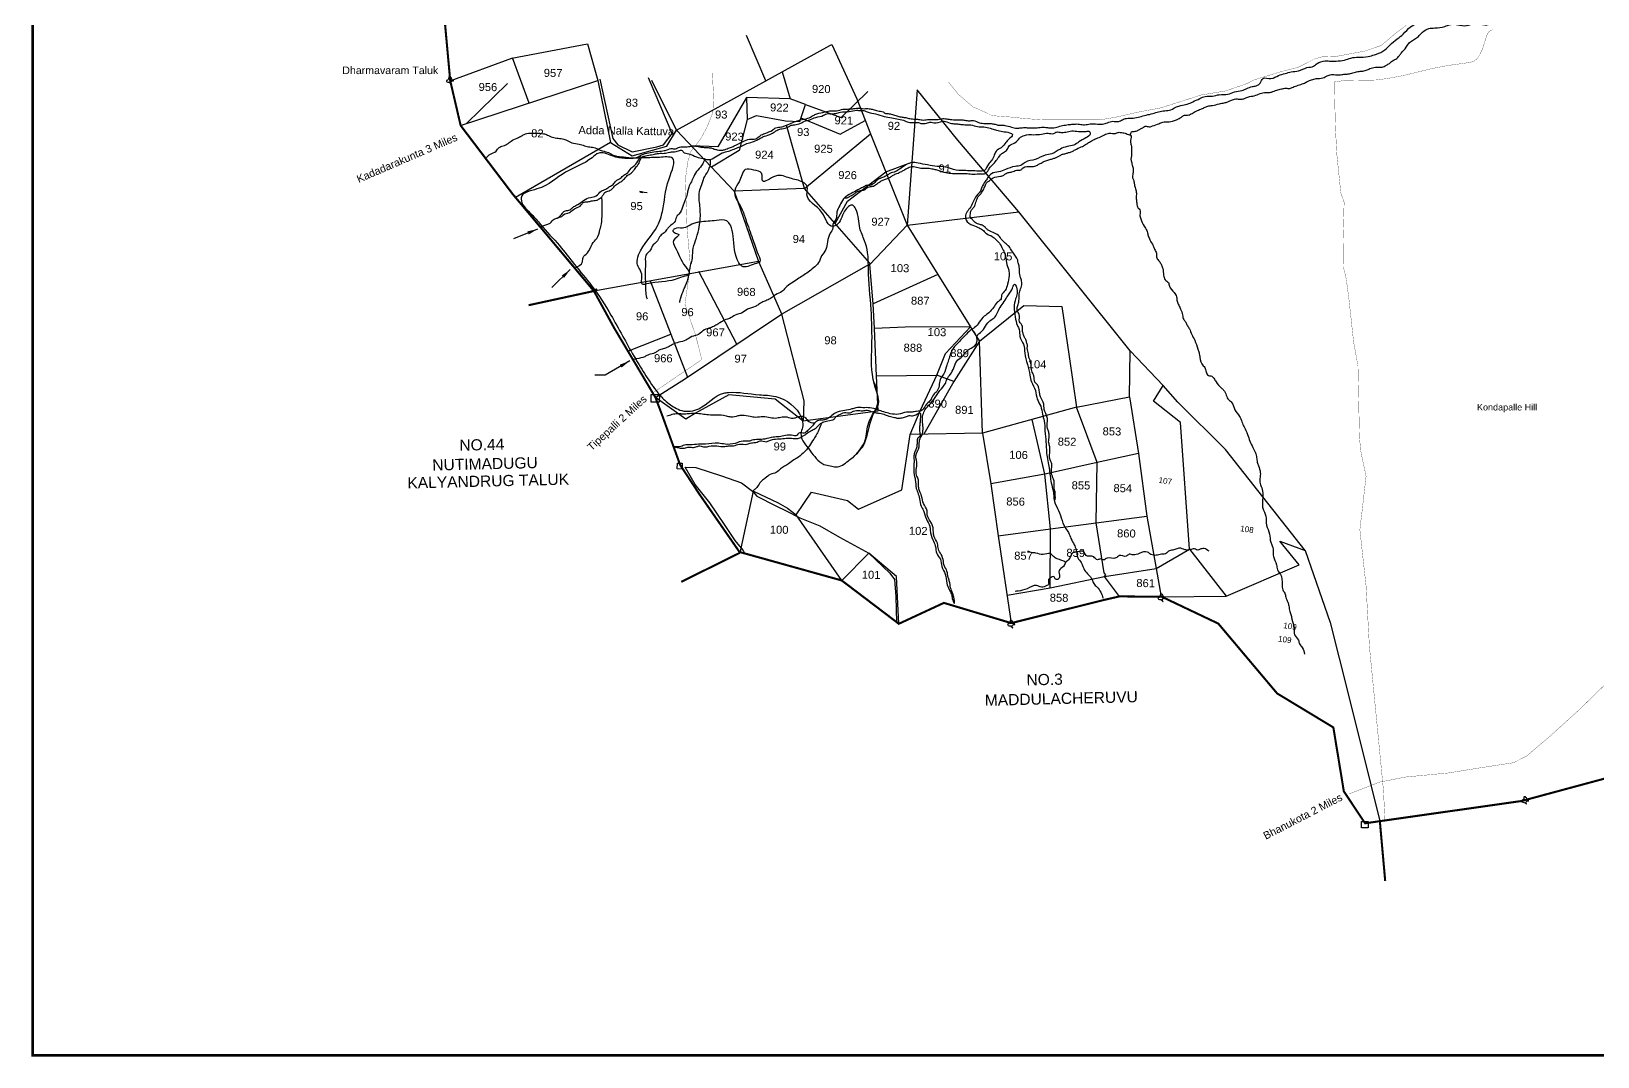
# Model space of a CAD drawing. Header units: feet. Extents: x 753466 to 768578, y 1601948 to 1613855.
# Drawn here: x 753466 to 759527, y 1601948 to 1605914 of the extents above; entities that cross this region are included whole.
import ezdxf

# ---------------------------------------------------------------- set-up
doc = ezdxf.new("R2010")
doc.units = ezdxf.units.FT
doc.header["$LTSCALE"] = 15
doc.header["$MEASUREMENT"] = 0
doc.linetypes.add('HIDDEN2', pattern=[0.1875, 0.125, -0.0625])
for name, color, linetype in [('HILL', 17, 'Continuous'), ('PAPER SIZE', 10, 'Continuous'), ('PLOT', 7, 'Continuous'), ('PLOT NO', 7, 'Continuous'), ('PLOT NO @ 1', 7, 'Continuous'), ('ROADS', 6, 'Continuous'), ('TANKS-STREAM', 4, 'Continuous'), ('TEXT @ 1', 1, 'Continuous'), ('VILLAGE STONES', 240, 'Continuous')]:
    doc.layers.add(name, color=color, linetype=linetype)
doc.layers.add('VILLAGE BOUNDRY', color=5, linetype='HIDDEN2', lineweight=100)
doc.styles.add('Annotative', font='arial.ttf')
doc.styles.get("Standard").update_dxf_attribs({"font": 'arial.ttf'})
doc.linetypes.add('DOTS', pattern='A,1e-06,-3,["●",Standard,S=3,R=0,X=-1.25,Y=-1.25],-3', length=6.000001)
doc.dimstyles.get("Standard").update_dxf_attribs({"dimtxt": 0.18, "dimasz": 40, "dimexe": 0.18, "dimexo": 0.0625, "dimgap": 0.09, "dimtad": 0, "dimtih": 1, "dimtoh": 1, "dimdec": 4, "dimzin": 0, "dimdsep": 46, "dimtxsty": 'Standard', "dimcen": 0.09, "dimadec": 0, "dimazin": 0, "dimtfac": 1, "dimtdec": 4, "dimtofl": 0, "dimtmove": 0, "dimatfit": 3, "dimfxl": 1, "dimtolj": 1, "dimtzin": 0, "dimarcsym": 0})

msp = doc.modelspace()

# ---------------------------------------------------------------- linework, layer by layer
at = {"layer": 'HILL'}
for points in [[(755309.1, 1605712.5), (755149.7, 1605557)], [(755665.7, 1605729.2), (755716.2, 1605499.5), (755735.2, 1605475.5), (755791.1, 1605448.6), (755886.5, 1605467.5), (755912.5, 1605474.8), (755945.4, 1605518.4), (755854.3, 1605734.5)], [(756227.5, 1603894.4), (756221.2, 1603907.4), (756189.9, 1603944.2), (756147.8, 1604006.9), (756091.5, 1604090.9), (756035.4, 1604161.9), (755995.7, 1604228.3), (756037.4, 1604226.7), (756136.6, 1604194.5), (756214.6, 1604167.9), (756256.9, 1604135.2), (756273.3, 1604115.7), (756346.9, 1604079), (756386.5, 1604059.2), (756440.1, 1604032.5), (756516.7, 1604001.1), (756593.7, 1603957.8), (756706.7, 1603895.7), (756787.5, 1603818.1), (756806.5, 1603793.6), (756811.5, 1603728.5), (756814.3, 1603629.1)]]:
    msp.add_lwpolyline(points, dxfattribs=at)
msp.add_spline([(756645.2, 1604264.7), (756674.6, 1604299.2), (756692.9, 1604332.4), (756698.7, 1604366.6), (756721.3, 1604431.8), (756741.4, 1604461.9), (756728.3, 1604548.4), (756718.7, 1604696.6), (756715.6, 1604837.7), (756705.3, 1604995.1), (756701.9, 1605058.9), (756690.3, 1605103.9), (756672.2, 1605152.2), (756656.2, 1605226.8), (756644.6, 1605241.5), (756612.8, 1605218.4), (756581.6, 1605164.8), (756567.7, 1605159.7), (756525.6, 1605213.2), (756467.4, 1605283.5), (756468.1, 1605313.6), (756451.2, 1605330.9), (756401.9, 1605346), (756346, 1605354.2), (756295.8, 1605335.7), (756291.5, 1605365.1), (756261.5, 1605377.4), (756228.9, 1605379.6), (756214.9, 1605358.1), (756204.8, 1605332.5), (756188.1, 1605298.3), (756214.7, 1605229.7), (756231, 1605185.2), (756257.1, 1605112), (756278.9, 1605051.4), (756285.5, 1605023.5), (756266, 1605014.8), (756215.5, 1605005.9), (756204.4, 1605019), (756181.7, 1605122), (756171, 1605164), (756157.3, 1605180.8), (756117.2, 1605182.1), (756085, 1605179.8), (756050.6, 1605176.1), (756037.8, 1605173.7), (756007.6, 1605161), (755986, 1605152.8), (755955.7, 1605150.5), (755948.5, 1605140.9), (755971.6, 1605128.2), (755950.7, 1605104.7), (755956.3, 1605081.2), (755997.3, 1605003.9), (756011.9, 1604975.9), (755986.9, 1604964.3), (755957.2, 1604954.1), (755847.6, 1604937), (755831.3, 1604935.4), (755828.9, 1604967.8), (755810.6, 1605016.4), (755816.3, 1605049.5), (755889.3, 1605162.4), (755908.2, 1605216.7), (755933.8, 1605343.5), (755946.8, 1605423.7), (755897.4, 1605426.6), (755837.9, 1605425), (755751.3, 1605423.6), (755706.1, 1605434.6), (755678.6, 1605443.8), (755661.9, 1605442.7), (755636, 1605425.4), (755533.2, 1605368.8), (755422.9, 1605304.3), (755361.6, 1605270.5), (755362.4, 1605258.6), (755401.6, 1605206.8), (755436.9, 1605166.7), (755509.7, 1605085.1), (755567.1, 1605013.5), (755635.6, 1604928.8), (755708.9, 1604816.6), (755798.5, 1604656.9), (755838.8, 1604590.7), (755884, 1604524.4), (755913, 1604491.6), (755956.4, 1604458.8), (755982.9, 1604447.1), (756017.1, 1604445.3), (756048.6, 1604454.5), (756145.8, 1604514.8), (756163.4, 1604517.3), (756283.3, 1604508.3), (756346.4, 1604501.6), (756445.7, 1604419.3), (756451.1, 1604387.6), (756445.2, 1604364.7), (756447.1, 1604338.3), (756468.2, 1604306.8), (756517.2, 1604249.2), (756533.2, 1604239.2), (756557.7, 1604233.9), (756579.9, 1604229.7), (756627.6, 1604252.6), (756662.4, 1604282.9), (756681.7, 1604306.1), (756722.6, 1604429.9), (756741, 1604472), (756728.5, 1604554.6)], degree=3, dxfattribs=at)
at = {"layer": 'PAPER SIZE', "color": 5, "const_width": 10}
msp.add_lwpolyline([(753471.4, 1613174.9), (768380.3, 1613174.9), (768380.3, 1601953.2), (753471.4, 1601953.2)], close=True, dxfattribs=at)
at = {"layer": 'PLOT'}
for points in [[(755962.9, 1605531.6), (756308.2, 1605722.3), (756234, 1605897.4)], [(755087.2, 1605723.1), (755325.9, 1605810.9), (755617.7, 1605866.3), (755658.1, 1605723.7), (755707.9, 1605484.6), (755340.2, 1605271.1)], [(755392.8, 1605636.7), (755328.4, 1605811.9)], [(756371, 1605757), (756555.8, 1605859.1), (756563.2, 1605863.2), (756660, 1605652.4), (756713.2, 1605518)], [(756308.2, 1605722.3), (756371, 1605757), (756402.9, 1605652.8), (756233.3, 1605658.8), (756236.7, 1605573.5), (756272.5, 1605588.7), (756384.1, 1605568.4), (756439.5, 1605565.8), (756461.9, 1605630.9), (756402.9, 1605652.8)], [(755127.6, 1605549.7), (755658.1, 1605723.7)], [(755707.9, 1605484.6), (755791.1, 1605432.9), (755925.5, 1605469.6), (755962.9, 1605531.6), (755866.7, 1605723.9)], [(757840.6, 1603727), (758090, 1603728.8), (758372.4, 1603850), (758297.4, 1603942.5), (758395.7, 1603906.3), (758087.3, 1604297.2), (757902.9, 1604479.5), (757845.6, 1604543.9), (757717.4, 1604678.1), (757286.7, 1605215.9), (757051.7, 1605493.3), (756894.4, 1605688.3), (756854.7, 1605164.1), (757286.7, 1605215.9)], [(756233.3, 1605658.8), (756122.2, 1605466.8), (756020.2, 1605471)], [(756461.9, 1605630.9), (756599.9, 1605581.3), (756703.4, 1605681.3)], [(756236.7, 1605573.5), (756204.8, 1605453), (756098.5, 1605388.2)], [(756444, 1605578.9), (756595.6, 1605516.3), (756692.9, 1605569.3)], [(756185.9, 1605295.7), (755962.9, 1605531.6)], [(756458.5, 1605305.6), (756387.7, 1605551.3)], [(756458.5, 1605305.6), (756713.2, 1605518), (756854.7, 1605164.1)], [(756576.8, 1605170.3), (756624.6, 1605257.2), (756772.3, 1605370.4), (756873.1, 1605407.4)], [(756710.8, 1605017), (756458.5, 1605305.6), (756185.9, 1605295.7), (756279.6, 1605024.1), (756337.8, 1604892.2), (756368.7, 1604822)], [(757099.9, 1604771.1), (756847.6, 1604769.6), (756728.9, 1604765.1), (756723.3, 1604860.3), (756711.2, 1605011.9), (756854.7, 1605164.1)], [(756854.7, 1605164.1), (756973.5, 1604973.8), (757099.9, 1604771.1), (757105.7, 1604761.9), (757124.7, 1604731.4), (757134.5, 1604715.7), (757306.2, 1604853.2), (757453.4, 1604849.2), (757481.9, 1604656.3), (757510.9, 1604460), (757715.5, 1604499.9), (757717.4, 1604678.1)], [(756279.6, 1605024.1), (755643.2, 1604909.5)], [(756195.6, 1604703.9), (756049.1, 1604985.6)], [(756369.3, 1604820), (756716.4, 1605017.4)], [(756973.5, 1604973.8), (756723.3, 1604860.3)], [(755860.7, 1604948.7), (756005.5, 1604576.7)], [(756735.7, 1604581.3), (756742.2, 1604445), (756452.7, 1604406.7), (756386.6, 1604458.3), (756344.3, 1604491.3), (756165.6, 1604507.7), (756036.3, 1604437.6), (755998.5, 1604413.7), (755881.3, 1604497.6), (755997.6, 1604571.4), (756369.3, 1604820), (756455.6, 1604484.5), (756452.7, 1604406.7)], [(755774.5, 1604677.5), (755941.1, 1604742.3)], [(756727, 1604765), (756735.7, 1604581.3), (756970.4, 1604584.4)], [(757586.8, 1604013), (757590.4, 1604246.1), (757510.9, 1604460), (757328.8, 1604410.1), (757146.9, 1604360.3), (756867.4, 1604354.4), (756905.8, 1604446.3), (756962.4, 1604567.3), (756970.4, 1604584.4), (757003.5, 1604668.4), (757099.9, 1604771.1)], [(757134.5, 1604715.7), (757035.5, 1604559.3), (756970.4, 1604584.4)], [(757146.9, 1604360.3), (757134.5, 1604715.7)], [(757035.5, 1604559.3), (756919.9, 1604355.5)], [(757947.5, 1603910.8), (757912.8, 1604400.5), (757808.1, 1604484), (757845.6, 1604543.9)], [(757715.5, 1604499.9), (757750.3, 1604281.5), (757590.4, 1604246.1), (757417.9, 1604207.8), (757387.2, 1604201), (757178.7, 1604164.3), (757207.6, 1603962.2), (757409.4, 1603989.2), (757586.8, 1604013), (757782.9, 1604039.2), (757818.9, 1603836.4), (757947.5, 1603910.8), (758090, 1603728.8)], [(757146.9, 1604360.3), (757178.7, 1604164.3)], [(757408, 1603761.1), (757409.4, 1603989.2), (757387.2, 1604201), (757338.9, 1604412.9)], [(756822.9, 1603622.5), (756813.7, 1603805.3), (756706.7, 1603895.7), (756602, 1603790.1), (756426, 1604043.5), (756485.6, 1604131.9), (756624.2, 1604099.3), (756666.3, 1604066.3), (756834.2, 1604140.6), (756867.4, 1604354.4)], [(757750.3, 1604281.5), (757782.9, 1604039.2)], [(756208.4, 1603897.3), (756260.3, 1604135.5), (756356.1, 1604090.1), (756392.3, 1604069.9), (756426, 1604043.5)], [(757178.7, 1604164.3), (757207.6, 1603962.2), (757258, 1603625.2)], [(757676.6, 1603728.5), (757619.3, 1603804.9), (757619.3, 1603804.9), (757624.3, 1603812.4), (757617.3, 1603820.1), (757586.8, 1604013)], [(758395.7, 1603906.3), (758491.7, 1603627.4), (758560.9, 1603352), (758649.2, 1603000.2), (758684, 1602859.1)], [(757241.8, 1603733.1), (757408, 1603761.1), (757619.3, 1603804.9), (757818.9, 1603836.4)], [(757818.9, 1603836.4), (757838.3, 1603727)]]:
    msp.add_lwpolyline(points, dxfattribs=at)
at = {"layer": 'ROADS', "linetype": 'DOTS', "ltscale": 0.5, "const_width": 1}
for points in [[(758829.9, 1605970.2), (758746.1, 1605907.6), (758689.4, 1605859.4), (758625.8, 1605837.9), (758515.5, 1605817), (758459.7, 1605815.2), (758432, 1605807.5), (758398.6, 1605790.7), (758366.1, 1605774.3), (758304.6, 1605759), (758193.9, 1605725.1), (758174.3, 1605713.6), (758088.4, 1605683.8), (757991.5, 1605667.7), (757917.3, 1605643.6), (757833.5, 1605617.3), (757753.8, 1605602.7), (757663.6, 1605582.3), (757641.6, 1605578.3), (757599.7, 1605571.6), (757559.5, 1605571.6), (757508.7, 1605571.7), (757449.7, 1605572), (757373.8, 1605572.3), (757305.9, 1605577), (757263.2, 1605582.1), (757210.2, 1605585.7), (757182.5, 1605588.7), (757157.8, 1605600.9), (757109.3, 1605622), (757054.6, 1605668.9), (757014.1, 1605718.6)], [(758703.8, 1602861.9), (758698.1, 1602977), (758682.4, 1603138.3), (758666.6, 1603300.1), (758643.7, 1603534.2), (758630.7, 1603768.2), (758606.7, 1603985.8), (758623.3, 1604128.6), (758630.8, 1604192.8), (758610, 1604291), (758605.2, 1604343.5), (758601.2, 1604531.7), (758599.4, 1604619.3), (758582.3, 1604713.8), (758564.6, 1604876.7), (758554.2, 1604955.7), (758542.7, 1605004.5), (758541.4, 1605109.1), (758544.5, 1605208.7), (758545.8, 1605252.7), (758533, 1605289), (758517.5, 1605439), (758512.2, 1605540), (758509.2, 1605657.2), (758508.4, 1605718.3), (758544.7, 1605723.8), (758667.1, 1605725.8), (758712.4, 1605731.4), (758774.8, 1605743.1), (758888, 1605770.6), (758948.9, 1605782.2), (759015.5, 1605791.3), (759045.6, 1605796.8), (759058.4, 1605805.9), (759067.6, 1605817.9), (759081.8, 1605847.2), (759094.1, 1605886.8), (759099.4, 1605902.5), (759106.5, 1605913.4), (759120.9, 1605920.4)], [(758564.8, 1602964.3), (758681.3, 1603009.7), (758781.4, 1603029.6), (758948.9, 1603045.5), (759043, 1603060.8), (759201.6, 1603085.4), (759252.9, 1603111.6), (759342.1, 1603187.6), (759454.8, 1603289.4), (759597.3, 1603428.6), (759702.7, 1603546.3), (759798.1, 1603625.2), (759811.3, 1603635.3), (759871.3, 1603541.9), (759928.7, 1603430.7), (760023.9, 1603323.1), (760087.2, 1603239.4), (760102.9, 1603211), (760107.4, 1603173.1)]]:
    msp.add_lwpolyline(points, dxfattribs=at)
at = {"layer": 'ROADS', "linetype": 'HIDDEN2', "ltscale": 10, "const_width": 1}
msp.add_lwpolyline([(755870.8, 1604515.4), (756060.5, 1604644.5), (756036.9, 1604737.8), (755995.3, 1604859.1), (756016.6, 1605006.7), (756004, 1605148.9), (756000.1, 1605246.7), (755996.4, 1605337.7), (756006.4, 1605409.3), (756018.6, 1605449.4), (756058.2, 1605501.4), (756081.4, 1605544.8), (756103.4, 1605600.2), (756105.9, 1605665.5), (756101.2, 1605757.9)], dxfattribs=at)
at = {"layer": 'TANKS-STREAM'}
for points in [[(756770.9, 1605596), (756785, 1605595.5), (756802.6, 1605590.9), (756818.9, 1605585.9), (756836, 1605582.1), (756850, 1605580.5), (756865, 1605576.3), (756885.8, 1605574.8), (756904.2, 1605572.5), (756923.3, 1605571.2), (756934.4, 1605573.2), (756948.9, 1605572.8), (756964.3, 1605573), (756975.7, 1605573), (756985.6, 1605575.2), (757003.3, 1605576.1), (757012.9, 1605574.6), (757021.5, 1605573.5), (757046.8, 1605571.5), (757062.4, 1605571.9), (757078.4, 1605570.2), (757095.5, 1605568.2), (757111.2, 1605568.8), (757135, 1605560.3), (757157.2, 1605558), (757179.7, 1605557.4), (757196.2, 1605554.4), (757209.8, 1605550.9), (757225.2, 1605551.2), (757233.5, 1605549.9), (757258.4, 1605543.8), (757279.7, 1605539.6), (757295.5, 1605540.9), (757315.1, 1605541.6), (757334.7, 1605540.7), (757351.8, 1605540.6), (757375.5, 1605543.2), (757397.7, 1605542.1), (757417.2, 1605540.5), (757439.8, 1605545.2), (757461.8, 1605550.6), (757484.1, 1605553.9), (757501.5, 1605555.4), (757522.3, 1605555.1), (757542.4, 1605552.8), (757563.6, 1605556.3), (757591.3, 1605555.5), (757611.4, 1605555.2), (757630.2, 1605560.8), (757650.9, 1605566.2), (757673.6, 1605565.5), (757688.1, 1605572.2), (757704.4, 1605577.5), (757729.3, 1605578.7), (757754.8, 1605583.5), (757779.8, 1605590.4), (757805.8, 1605596), (757828, 1605603.1), (757851.9, 1605607.2), (757875.7, 1605611.1), (757897.8, 1605621.9), (757913.9, 1605626.8), (757938.8, 1605632.4), (757960.4, 1605641.7), (757987.3, 1605654.2), (758008.6, 1605662.2), (758036.6, 1605663.7), (758062.3, 1605669.1), (758096.4, 1605670.7), (758121.6, 1605679.6), (758150.6, 1605685), (758169.3, 1605693.1), (758189.9, 1605700.4), (758205.8, 1605703.6), (758221.3, 1605714.2), (758232.1, 1605731.6), (758262.7, 1605731.8), (758292.3, 1605743.4), (758317.9, 1605751.1), (758341.5, 1605757.3), (758369.3, 1605760.7), (758402.1, 1605773.8), (758427.8, 1605779.4), (758441.5, 1605789.3), (758472.3, 1605799.6), (758488.7, 1605799.3), (758515, 1605799.2), (758547.6, 1605802.8), (758572, 1605810.7), (758600.4, 1605814.2), (758639.3, 1605816.2), (758663.1, 1605823.4), (758695.8, 1605837.1), (758722.7, 1605861), (758750.9, 1605884.6), (758774.3, 1605903.5), (758802.4, 1605931.1), (758829.8, 1605947.7), (758848, 1605960.4), (758872.2, 1605969.8), (758901.3, 1605971.3), (758937.4, 1605977.4), (758957.1, 1605986.8), (758984, 1605989.3), (759004.3, 1605989.6), (759031.2, 1605998.5), (759058.4, 1606001.3), (759089.4, 1606001.5), (759110, 1606006.5), (759134.9, 1605999.8), (759165, 1606002.8), (759183.7, 1606008.6), (759199.3, 1606012.4), (759218.9, 1606012.5), (759238, 1606021), (759252.6, 1606026.5), (759278, 1606038.4), (759295.6, 1606050.5), (759312, 1606068.2), (759326, 1606098.3), (759342.7, 1606130.5), (759351.7, 1606163.9), (759359.3, 1606184.9), (759367.8, 1606205.9), (759374.6, 1606234.2), (759382.5, 1606252.3), (759399.9, 1606273.8), (759411.7, 1606282.2), (759436.3, 1606303.6), (759449.9, 1606323.3), (759475.8, 1606343.4), (759503.5, 1606366.5), (759527.3, 1606389.8), (759553.6, 1606396.3), (759578.4, 1606404.5), (759616.9, 1606419.6), (759641.9, 1606420.5), (759669.2, 1606431.1), (759700.7, 1606442.6), (759728.3, 1606450.4), (759748.3, 1606454.2), (759771.2, 1606461.4), (759791.7, 1606463.1), (759813.9, 1606462.1), (759833.8, 1606463.6), (759873.3, 1606465.2), (759910.7, 1606464.2), (759925.2, 1606459.7), (759943.3, 1606454.1), (759970.1, 1606445.8), (759976.8, 1606441.2), (759986.5, 1606438.6), (760000.9, 1606431.2), (760012.5, 1606429), (760024, 1606429.1), (760048.1, 1606415.9), (760060.8, 1606412.9), (760079.2, 1606405.7), (760091.9, 1606402), (760113.7, 1606396.2), (760131.3, 1606393.7), (760146.3, 1606383), (760157.1, 1606380.6), (760171.6, 1606380.2), (760198.5, 1606375.2), (760223.5, 1606367.4), (760251.2, 1606358.8), (760276.2, 1606351.7), (760298.7, 1606343), (760321.5, 1606335.6), (760334.4, 1606331.2), (760351, 1606328.5), (760369.8, 1606317.3), (760402.5, 1606308.3), (760421.7, 1606299.6), (760438.2, 1606293.7), (760455.7, 1606285.7), (760470.5, 1606281.6), (760493.9, 1606269), (760514.7, 1606262.2), (760538.9, 1606252), (760565.5, 1606238.2), (760575.9, 1606226.8), (760587.4, 1606219.6), (760599, 1606213.4), (760618.8, 1606189), (760641.8, 1606173.2), (760653.3, 1606163.9), (760671.9, 1606156.2), (760672.1, 1606150.2), (760690.7, 1606139.4), (760704.9, 1606121.3), (760721.2, 1606101.4), (760753.1, 1606085.4), (760773.3, 1606071.7), (760792.5, 1606058.8), (760810.2, 1606043.4), (760824.2, 1606032.6), (760836.3, 1606021.2), (760852.9, 1606019.2), (760869.4, 1606014), (760880.2, 1606007.5), (760890.4, 1606004.9), (760924.5, 1605996.6), (760958.2, 1605990.5), (760997.8, 1605964.7), (761017.3, 1605950.8), (761034.6, 1605948.6), (761057.9, 1605952.2), (761073.8, 1605955.1), (761089.4, 1605961.6), (761108.8, 1605984.1), (761133.1, 1606006), (761221.1, 1606001.5), (761262.6, 1606003.7), (761342.7, 1606007.1), (761372.2, 1606045.6), (761383, 1606082.9), (761405.2, 1606107.6), (761416.8, 1606120.6), (761446.7, 1606124.7), (761480.7, 1606136.6), (761521.3, 1606137.1), (761563.5, 1606156.9), (761602.8, 1606183.3), (761622.3, 1606205.5), (761660.5, 1606237.7), (761697.5, 1606263.5), (761725, 1606283.2), (761752.8, 1606291.8), (761776, 1606301.6), (761809.3, 1606310.2), (761844.2, 1606318.6), (761871.5, 1606320.4), (761898.9, 1606308.9), (761919.2, 1606303.9), (761958.2, 1606309.4), (761994.5, 1606314.9), (762029.2, 1606324.7), (762048.2, 1606327.8), (762068.4, 1606340.5), (762074.2, 1606351), (762094, 1606355.7), (762109.6, 1606356.1), (762132.6, 1606362.8), (762155.5, 1606368.6), (762187.4, 1606378.1), (762214.3, 1606388.8), (762243.5, 1606390.9), (762283.7, 1606400.1), (762313.5, 1606419.3), (762346, 1606439), (762357, 1606457.8), (762339.5, 1606469.4), (762316.9, 1606476.7), (762280.2, 1606479.8), (762251.7, 1606477), (762230.8, 1606474.8), (762215, 1606471.3), (762196.5, 1606463.3), (762181.9, 1606460.4), (762162.8, 1606450), (762141.1, 1606437), (762119.4, 1606419.7), (762105.3, 1606406.6), (762082.4, 1606396.9), (762062.8, 1606402.3), (762041.3, 1606406.1), (762025.2, 1606416), (762015.3, 1606426.1), (761995.4, 1606433.9), (761971.1, 1606434.3), (761956.3, 1606428.2), (761940.9, 1606420), (761928, 1606416.2), (761892.8, 1606422.3), (761878.1, 1606420.7), (761863.2, 1606419.1), (761841.1, 1606415.9), (761827.6, 1606410.1), (761810, 1606402.9), (761795.4, 1606398.1), (761784.4, 1606396.8), (761773.8, 1606391), (761755.3, 1606386.7), (761740.3, 1606388), (761735.7, 1606410.5), (761730.5, 1606433), (761718.8, 1606442.6), (761689.4, 1606453.6), (761670, 1606461.8), (761654.2, 1606472.1), (761645.2, 1606483), (761630.5, 1606502.2), (761618.8, 1606520.3), (761610, 1606530.4), (761605.9, 1606542.9), (761587.3, 1606547.2), (761568.4, 1606556.5), (761555.5, 1606563.7), (761541.2, 1606570.9), (761530.7, 1606576.5), (761519.8, 1606581.1), (761509.8, 1606581.3), (761496.5, 1606588), (761474, 1606587.8), (761455.5, 1606588.6), (761444.5, 1606587.3), (761431.9, 1606579), (761416.8, 1606575.7), (761390.1, 1606560.6), (761365, 1606550.5), (761347.3, 1606546.8), (761325.8, 1606549.3), (761301.3, 1606555.1), (761265.8, 1606564.4), (761244.5, 1606569.6), (761221.9, 1606571.2), (761190.9, 1606580.4), (761160.3, 1606598.8), (761150.5, 1606603.4), (761131.7, 1606619.3), (761123.6, 1606643), (761110.2, 1606681.8), (761083.2, 1606753.6), (761047.5, 1606838.6), (761019.7, 1606919.7), (761012.1, 1606949.3), (760988.9, 1607045.3)], [(757719.3, 1605512.6), (757723.6, 1605525), (757730.2, 1605526.6), (757744.7, 1605529.3), (757753.6, 1605534.8), (757763.5, 1605539.3), (757776.3, 1605546.7), (757792, 1605545), (757805, 1605548.2), (757829.4, 1605556.7), (757844.4, 1605562.6), (757856, 1605564.1), (757882.2, 1605566.4), (757896.8, 1605571.6), (757916.8, 1605582.5), (757927.7, 1605589.5), (757944.4, 1605590.8), (757957.4, 1605596.7), (757973.7, 1605605.8), (757991, 1605613.1), (758004.8, 1605619), (758018.6, 1605624.4), (758036, 1605627.4), (758063.1, 1605633.8), (758082.3, 1605637.7), (758095.8, 1605641.6), (758106.9, 1605646.4), (758121.9, 1605651.8), (758141.3, 1605652), (758155, 1605652.7), (758166.1, 1605656.7), (758180.1, 1605661.4), (758204.2, 1605666.9), (758225.9, 1605675.4), (758250.3, 1605677.2), (758265.3, 1605679.2), (758285.3, 1605686.7), (758303, 1605691.3), (758320.2, 1605694), (758335.4, 1605693.3), (758348.2, 1605698), (758368.1, 1605705.5), (758389.1, 1605712.5), (758402.9, 1605719.7), (758420.2, 1605726.8), (758437.9, 1605731.1), (758462.9, 1605733.7), (758472.9, 1605737.6), (758483.5, 1605742.9), (758500.8, 1605747.3), (758524, 1605745.4), (758540.7, 1605747.6), (758557.4, 1605748.6), (758575.1, 1605752.5), (758594, 1605757.6), (758613.2, 1605760), (758631.6, 1605763.4), (758645.4, 1605770), (758666.8, 1605775.1), (758700.2, 1605778), (758709.3, 1605783.2), (758721.4, 1605790.3), (758732.6, 1605799.9), (758745.4, 1605806.8), (758759.6, 1605820.6), (758767.3, 1605831), (758785.8, 1605852.5), (758796.1, 1605867.5), (758809.7, 1605878.1), (758826.3, 1605889), (758839.2, 1605900.5), (758861.3, 1605920), (758873.6, 1605924.7), (758896.7, 1605927.3), (758935, 1605933.1), (758945.4, 1605936.9), (758964.6, 1605941.7), (758993.7, 1605938.1), (759026.7, 1605937.6), (759043.7, 1605943.2), (759107.4, 1605942.4), (759111, 1605986.9), (759119.4, 1606004.9), (759111, 1605986.9)], [(755227.1, 1605425.6), (755242.4, 1605438.7), (755264.6, 1605450.7), (755276.4, 1605464.4), (755291.4, 1605471), (755311.3, 1605480.6), (755327.6, 1605492.7), (755351.8, 1605504), (755367.1, 1605511.6), (755378.6, 1605517.2), (755401.6, 1605520.4), (755423.8, 1605519.9), (755447.6, 1605518.2), (755463.1, 1605513), (755482.7, 1605504.8), (755505.2, 1605500.5), (755526.3, 1605497.6), (755557.7, 1605482.8), (755585.7, 1605477.5), (755606.9, 1605471.6), (755627.5, 1605467), (755647.7, 1605463.9), (755660.3, 1605457), (755689.8, 1605448.6), (755727.4, 1605432.2), (755757.2, 1605428.4), (755778.3, 1605425.9), (755807.9, 1605426.4), (755821.1, 1605432.5), (755834.6, 1605439.4), (755860.7, 1605445.5), (755890.3, 1605449.5), (755915.4, 1605452.7), (755930.3, 1605457.5), (755940.7, 1605460.6), (755959.2, 1605460.1), (755974.9, 1605466.6), (755993.9, 1605467.6), (756014.4, 1605468.8), (756031.2, 1605470.6), (756052, 1605467.4), (756070.1, 1605465.2), (756085.5, 1605464.2), (756099.8, 1605462.1), (756108.6, 1605458.8), (756120.6, 1605455.9), (756141.9, 1605454.6), (756154.2, 1605458.4), (756171.9, 1605465.1), (756186, 1605470.7), (756220.1, 1605487.9), (756245.6, 1605496.6), (756269.2, 1605498.5), (756286.1, 1605510.4), (756304.8, 1605519.2), (756334, 1605532.4), (756346.4, 1605541.2), (756368.7, 1605544.5), (756381.4, 1605548.8), (756395.1, 1605554.1), (756441.4, 1605571.4), (756471, 1605577.8), (756491.8, 1605588.4), (756505.4, 1605595.3), (756537.3, 1605602.2), (756560.8, 1605607), (756582.1, 1605606.3), (756606.7, 1605612.8), (756619.7, 1605613.2), (756629.8, 1605614.1), (756644.3, 1605614.7), (756664.4, 1605617.3), (756688.5, 1605614.7), (756699, 1605615.4), (756716, 1605613.4), (756732, 1605609.3), (756752.3, 1605604.8), (756762.1, 1605602.2), (756770.9, 1605596)], [(755504.5, 1605193.1), (755514.7, 1605196.8), (755522.2, 1605200.7), (755525.5, 1605204.5), (755548.2, 1605213), (755555.4, 1605218.2), (755573, 1605229.8), (755594.3, 1605242.7), (755601.1, 1605251.4), (755619.8, 1605254.8), (755633.5, 1605258.4), (755652.7, 1605260.7), (755664, 1605266.1), (755671.5, 1605271.5), (755678.7, 1605281.2), (755689, 1605292.8), (755706.3, 1605299.2), (755719.8, 1605311.6), (755734.7, 1605324.8), (755746.8, 1605332.2), (755760.9, 1605343.8), (755772.3, 1605356), (755787.1, 1605365.4), (755796.8, 1605376.4), (755808.5, 1605391.1), (755814.9, 1605399.2), (755824.5, 1605421.5), (755829.9, 1605428.6), (755844.2, 1605432.3), (755855.2, 1605434.8), (755877.8, 1605438.8), (755893.8, 1605442.2), (755915.4, 1605442.3), (755936.3, 1605446.6), (755949.3, 1605448), (755960.9, 1605448.7), (755970.9, 1605451.9), (755985.2, 1605453.1), (755988.4, 1605447.8), (756010.9, 1605440.6), (756040, 1605428.2), (756065.9, 1605422.6), (756078.7, 1605419), (756094.5, 1605418.6), (756119.7, 1605432.8), (756146.2, 1605446), (756169.3, 1605451.9), (756190.8, 1605461.2), (756208.5, 1605467.2), (756230, 1605478.2), (756250.5, 1605484.6), (756273.1, 1605492.8), (756290, 1605502.4), (756303.1, 1605508), (756329.6, 1605517.4), (756347.1, 1605528.8), (756355.1, 1605533.2), (756370, 1605537.3), (756395.8, 1605544.5), (756406.9, 1605550.6), (756425.1, 1605553.2), (756448.8, 1605561.9), (756455.8, 1605565.9), (756478.3, 1605572.4), (756501.9, 1605581.1), (756532, 1605589.5), (756538.8, 1605593.7), (756561.7, 1605595.1), (756578.6, 1605596.7), (756597.1, 1605601.9), (756631.3, 1605603.9), (756659, 1605608.7), (756674.3, 1605607.8), (756687.5, 1605607.3), (756704.6, 1605601.1), (756733.1, 1605594.5), (756766.7, 1605585.3), (756795.2, 1605579.6), (756846.7, 1605567.7), (756865, 1605561.6), (756898.4, 1605561.1), (756908, 1605558.1), (756929.7, 1605559.2), (756947.7, 1605562.8), (756958.7, 1605560.2), (756993, 1605566), (757003.3, 1605565.3), (757026.8, 1605557.8), (757044.7, 1605556), (757063, 1605554.3), (757083.3, 1605552.6), (757102.1, 1605552.3), (757127.7, 1605545.6), (757151.3, 1605544.8), (757176.9, 1605539.1), (757182.6, 1605537.6), (757201.4, 1605532), (757224.5, 1605526.8), (757251.5, 1605521.6), (757262.5, 1605514.7), (757247.2, 1605496.1), (757237.4, 1605484.3), (757218.5, 1605463.7), (757199, 1605450.9), (757192.2, 1605434.5), (757182.4, 1605415.6), (757169.2, 1605400.5), (757154.6, 1605376.2), (757131.7, 1605373.4), (757074.9, 1605375.5), (757034.2, 1605379.5), (757003, 1605388.9), (756971.7, 1605391.9), (756897.2, 1605404.5), (756873.1, 1605406.3), (756852.3, 1605398.7), (756825.2, 1605380.4), (756809.6, 1605371.9), (756788.6, 1605364.1), (756777.5, 1605357.3), (756760, 1605348.8), (756742.3, 1605341.3), (756730, 1605330), (756710.3, 1605318.3), (756697.4, 1605318.1), (756687.3, 1605313), (756670, 1605303.9), (756645.2, 1605290.1), (756617.5, 1605273.9), (756609.4, 1605266.3), (756594.2, 1605240.5), (756583.4, 1605215.6), (756579.5, 1605186.9), (756569.1, 1605170.7), (756567.2, 1605153.6), (756557.3, 1605132.8), (756546.3, 1605100), (756540.5, 1605070.7), (756524.3, 1605045.4), (756512.4, 1605019.4), (756493.1, 1604999.2), (756471.9, 1604982.6), (756451.1, 1604968.8), (756430.8, 1604956.1), (756408, 1604940.1), (756383.9, 1604922), (756370.5, 1604907.4), (756345.7, 1604894.9), (756330.8, 1604883.1), (756312.1, 1604873.7), (756297, 1604867.8), (756280, 1604857.1), (756267.6, 1604849.5), (756237.4, 1604839), (756214.6, 1604824.2), (756195.6, 1604819.2), (756173.7, 1604806.7), (756147.4, 1604796.5), (756125.6, 1604783.7), (756111, 1604775.1), (756093.7, 1604767.1), (756070.6, 1604759.4), (756048.1, 1604742.1), (756022.2, 1604733.3), (755998.9, 1604719.7), (755971.7, 1604711.6), (755947.6, 1604702.9), (755929.1, 1604692.9), (755911, 1604686), (755894.4, 1604680.4), (755884.2, 1604673.6), (755874, 1604668.5), (755851.3, 1604661.9), (755840.4, 1604655.7), (755808.8, 1604647.6), (755794.6, 1604643.6)], [(756612.8, 1605269.8), (756623.5, 1605270.6), (756633.1, 1605276.1), (756647.2, 1605283.4), (756658, 1605291.5), (756668.6, 1605296.4), (756679.2, 1605299), (756692.8, 1605302.8), (756698.9, 1605308.9), (756709.4, 1605312.7), (756724.6, 1605315.8), (756740.5, 1605325.7), (756751.7, 1605333.4), (756764.3, 1605340), (756778.7, 1605345.3), (756790.1, 1605350.6), (756801.3, 1605357.7), (756815, 1605363.9), (756834.4, 1605372.4), (756846, 1605379.2), (756863.1, 1605388.1), (756886.1, 1605390.4), (756908.6, 1605384.8), (756929.8, 1605385.3), (756951, 1605382.5), (756965.5, 1605379.2), (756997.5, 1605369.3), (757024.6, 1605364.9), (757046, 1605364.8), (757060.9, 1605364.2), (757087.4, 1605363.8), (757110.7, 1605361.8), (757142.3, 1605363.2), (757154, 1605363.3), (757170.4, 1605378.8), (757178.5, 1605391.1), (757189.2, 1605401.9), (757216.4, 1605435.8), (757227.6, 1605445.6), (757241.9, 1605456.8), (757250.9, 1605472.4), (757271.2, 1605482.5), (757290, 1605500.9), (757308.6, 1605511.8), (757344.8, 1605514.4), (757375, 1605516.6), (757400.2, 1605519.9), (757422, 1605519.2), (757433.5, 1605524.6), (757449.5, 1605523.1), (757468.6, 1605524.7), (757492.4, 1605528.7), (757518.6, 1605527.3), (757547.4, 1605527.2), (757560.5, 1605526.4), (757562.8, 1605516.6), (757546.8, 1605502.5), (757519.7, 1605486.1), (757500, 1605474.4), (757473.7, 1605468.2), (757447.8, 1605458.8), (757415.1, 1605440.8), (757389.5, 1605434.9), (757351, 1605418.6), (757311.9, 1605407.2), (757294.8, 1605395.5), (757272.8, 1605391.5), (757235.7, 1605379.4), (757208.9, 1605370.1), (757181.2, 1605363.5), (757166.6, 1605347.4), (757156.8, 1605333), (757144.5, 1605311.3), (757138.3, 1605296.1), (757119.3, 1605272.5), (757109.3, 1605252.2), (757097.7, 1605230.4), (757084.4, 1605211.7), (757081.1, 1605191.2), (757083, 1605183.6), (757109.3, 1605163.9), (757133.8, 1605154.3), (757149.9, 1605143.1), (757162, 1605131.6), (757184.1, 1605121), (757197.9, 1605109.2), (757212, 1605094.7), (757224.4, 1605072.6), (757234, 1605053.6), (757239.2, 1605019.3), (757248.1, 1604990.9), (757249.8, 1604969.1), (757243.6, 1604936.7), (757234.3, 1604911.9), (757220.7, 1604893.2), (757218.5, 1604879.8), (757204, 1604866.4), (757189.4, 1604846.3), (757170.5, 1604825.1), (757153.7, 1604812), (757133.7, 1604789.1), (757115.8, 1604768.1), (757105.7, 1604761.8), (757093.5, 1604751.9), (757057.4, 1604714.9), (757032.7, 1604687.7), (757023.4, 1604668.1), (757015.7, 1604643), (757008.1, 1604623.5), (756997, 1604589.4), (756983.1, 1604566.9), (756978.5, 1604543.1), (756969.3, 1604520.7), (756956.4, 1604508.2), (756944.5, 1604486.7), (756925.9, 1604466.4), (756913.7, 1604448.7), (756891.2, 1604444.2), (756874.7, 1604441.5), (756852.9, 1604441.3), (756821.4, 1604433.2), (756790, 1604435.2), (756764.7, 1604441.9), (756742, 1604450.1), (756711.1, 1604458), (756684.2, 1604458.4), (756656.2, 1604457.7), (756641.7, 1604453.4), (756613.5, 1604447.1), (756584.7, 1604441.1), (756564.3, 1604428.8), (756544.7, 1604414.5), (756528.9, 1604410.6), (756507.6, 1604407.2), (756497, 1604398), (756479.5, 1604378.8), (756469.4, 1604369.7), (756456.3, 1604360.2), (756435.4, 1604359.6), (756429.1, 1604352), (756408.2, 1604351.5), (756384.6, 1604350.6), (756359.5, 1604346.3), (756336.7, 1604344), (756304.4, 1604337), (756278.7, 1604334.8), (756254.3, 1604332.5), (756244.5, 1604329.1), (756220.9, 1604329.2), (756189.7, 1604320.4), (756150.8, 1604317.1), (756125.2, 1604321.1), (756074.5, 1604317.4), (756047.9, 1604316.9), (756015.2, 1604314.2), (755993.5, 1604313.3), (755973.1, 1604306.8), (755951.5, 1604306.9), (755972.5, 1604303.3), (755988.6, 1604301.3), (756007, 1604305.5), (756019.9, 1604305.3), (756037.9, 1604306.5), (756049.2, 1604310.7), (756066.8, 1604306.9), (756096.3, 1604310.6), (756119, 1604310.5), (756149.6, 1604308.6), (756169.4, 1604311), (756183.7, 1604311.3), (756206.2, 1604316.9), (756235.7, 1604317), (756252.5, 1604322.4), (756270.2, 1604324.2), (756286.5, 1604329.8), (756310.4, 1604326.8), (756322.5, 1604331.3), (756338.9, 1604336.4), (756367.5, 1604338.1), (756394.3, 1604340.6), (756420.2, 1604339.3), (756435.9, 1604340.6), (756450.7, 1604347.7), (756487.1, 1604371.7), (756503.2, 1604380.3), (756522.6, 1604398.8), (756516.1, 1604379.5), (756510.9, 1604366.9), (756504.3, 1604354.4), (756493.4, 1604336.9), (756476.8, 1604310.5), (756452.2, 1604282.6), (756428.3, 1604263.3), (756416.2, 1604256.1), (756395.9, 1604241.1), (756365.3, 1604221.8), (756348.2, 1604207.9), (756325.4, 1604200.6), (756306.1, 1604185.8), (756292.9, 1604175.7), (756278.7, 1604157.6), (756267.3, 1604143.6), (756256.9, 1604135.2)], [(757424.5, 1604097.5), (757428, 1604104.7), (757428.4, 1604117.1), (757426.8, 1604137.2), (757424, 1604146.5), (757424.5, 1604166.9), (757421.3, 1604182.1), (757414, 1604204), (757414.7, 1604228), (757413.4, 1604244.7), (757408.1, 1604256.6), (757407.2, 1604294), (757405.9, 1604310.7), (757402.6, 1604326.5), (757404.7, 1604348.1), (757402.8, 1604363.3), (757397.9, 1604378.3), (757397.9, 1604405.4), (757397.1, 1604420.4), (757385.4, 1604452), (757384.5, 1604464.2), (757381.6, 1604479.8), (757371.1, 1604500.2), (757367.4, 1604515.8), (757364.5, 1604533.3), (757359.6, 1604546.2), (757349.7, 1604557.5), (757345.7, 1604581.4), (757339.2, 1604595.5), (757331, 1604641.6), (757326.3, 1604653.1), (757324.3, 1604666.5), (757321.7, 1604676.7), (757319.9, 1604689), (757320.5, 1604701.5), (757316.3, 1604713.8), (757313.9, 1604721.5), (757307.5, 1604733.4), (757303.6, 1604746.6), (757300.8, 1604759.3), (757301.1, 1604773.4), (757289.9, 1604790.9), (757289.1, 1604819.2), (757281.3, 1604833.2), (757281.7, 1604849.4), (757286.9, 1604866.4), (757288, 1604878.6), (757288.4, 1604888.6), (757288.7, 1604899.3), (757293.9, 1604918.1), (757299, 1604939), (757295.7, 1604955.4), (757289.9, 1604979.9), (757288.9, 1605002.7), (757284.4, 1605018.9), (757282.8, 1605028.8), (757263.4, 1605060.1), (757252.6, 1605077.4), (757222.8, 1605106.2), (757208.7, 1605124.3), (757187.4, 1605136), (757166.5, 1605146.5), (757157.7, 1605155), (757145.6, 1605164), (757132.3, 1605167.9), (757113.8, 1605178.2), (757104.7, 1605188.6), (757102.3, 1605190.2), (757099.6, 1605207.7), (757102.4, 1605221.7), (757111, 1605231.4), (757118, 1605243.5), (757124.5, 1605263.8), (757130.4, 1605275.1), (757137.6, 1605283.3), (757149.5, 1605300.2), (757156.8, 1605317), (757162.1, 1605328.3), (757171.2, 1605334.7), (757179.8, 1605342), (757188, 1605348), (757216.4, 1605353.3), (757229.2, 1605358.4), (757246.4, 1605367.9), (757260.6, 1605370.1), (757278.1, 1605376.7), (757295.8, 1605378.8), (757303.6, 1605386.2), (757333.8, 1605391), (757353.1, 1605394.2), (757365.2, 1605400.1), (757381.1, 1605408.7), (757395, 1605414.8), (757410.8, 1605419.3), (757422.9, 1605423), (757434.8, 1605427.6), (757444.1, 1605432.5), (757456, 1605438.4), (757468.9, 1605441.6), (757479.9, 1605445.2), (757493.3, 1605448.8), (757504.6, 1605455.7), (757529, 1605466.8), (757545.7, 1605475.8), (757553.9, 1605481.5), (757560.8, 1605485.4), (757573.6, 1605493.6), (757582.7, 1605497.8), (757588.2, 1605499.7), (757608.3, 1605508.8), (757618.7, 1605513.9), (757636.9, 1605519.8), (757661.1, 1605519.2), (757672.8, 1605523.4), (757684.8, 1605522.2), (757702.3, 1605519.4), (757711, 1605514.7), (757719.4, 1605512.6), (757719.8, 1605491.8), (757720.9, 1605478.2), (757723.5, 1605468.8), (757723.1, 1605458.3), (757723.2, 1605439.6), (757721.5, 1605413.8), (757723.8, 1605405.8), (757726.2, 1605397), (757729.9, 1605381.4), (757728.8, 1605364.1), (757727.6, 1605347.8), (757731.9, 1605337.1), (757734.1, 1605322.4), (757739.2, 1605305.1), (757741.9, 1605288.4), (757741.7, 1605266.7), (757743.5, 1605250.2), (757749.5, 1605230.4), (757755.4, 1605223.5), (757755.7, 1605203.9), (757758.6, 1605189.2), (757771.6, 1605160.5), (757782.1, 1605143.5), (757786.9, 1605126.9), (757792.6, 1605111.1), (757798.4, 1605099.8), (757808.5, 1605082.1), (757814.2, 1605067.8), (757818.7, 1605059.6), (757820.4, 1605042.4), (757827.2, 1605028.1), (757832.8, 1605021.9), (757838.8, 1605009.9), (757844.1, 1604996.2), (757847.2, 1604971.2), (757853.1, 1604953.5), (757865.7, 1604942), (757869.9, 1604928.7), (757888, 1604903.4), (757897.7, 1604887.8), (757899.8, 1604870.4), (757906.2, 1604855.4), (757913.2, 1604839.7), (757920.6, 1604817.1), (757925.2, 1604799), (757932.9, 1604788.8), (757939.3, 1604776), (757947.2, 1604763), (757956.2, 1604741.8), (757967.9, 1604719), (757979.5, 1604685), (757984.6, 1604670.4), (757987.6, 1604653.5), (758000.1, 1604620.8), (758007, 1604613.5), (758011.6, 1604596.8), (758021, 1604583.3), (758030, 1604581.1), (758041.6, 1604572.4), (758050.3, 1604558), (758070, 1604535.3), (758079.3, 1604526.6), (758089.8, 1604506.4), (758099.5, 1604488.5), (758111.4, 1604477.6), (758123.1, 1604450.5), (758141.4, 1604424.7), (758150.1, 1604404.2), (758159, 1604383.8), (758171.8, 1604355.3), (758181.5, 1604328.8), (758192.4, 1604305), (758202.8, 1604283.8), (758207.1, 1604265.3), (758209.9, 1604247.3), (758214.4, 1604233.8), (758221.5, 1604207.2), (758220.2, 1604184.2), (758220.4, 1604165.7), (758228.9, 1604141.8), (758231.5, 1604114.4), (758229.8, 1604088.6), (758231.5, 1604069.2), (758242.5, 1604039.2), (758245.5, 1604003.9), (758257.7, 1603969.5), (758261.6, 1603938.1), (758267.4, 1603924.6), (758271.5, 1603893.6), (758272.2, 1603882.9), (758284.5, 1603851), (758287.7, 1603831.2), (758299.1, 1603813.8), (758306, 1603774.6), (758308.6, 1603753.5), (758315.9, 1603741.3), (758320.2, 1603725.2), (758327.9, 1603706.5), (758331.8, 1603691.8), (758335.4, 1603670), (758340.9, 1603654.3), (758344, 1603640), (758352.1, 1603606.1), (758354.3, 1603580.4), (758369, 1603559.2), (758373.4, 1603544.8), (758383.5, 1603530.9), (758392.6, 1603504.4)], [(755436, 1605156.8), (755453.5, 1605164.4), (755461.2, 1605167.1), (755474, 1605172.7), (755489.3, 1605187.9), (755501.6, 1605191.8), (755522.4, 1605211.7), (755532.9, 1605220.2), (755542.5, 1605221.4), (755556.5, 1605228.9), (755565.1, 1605236.1), (755581.2, 1605244.6), (755602.8, 1605259.7), (755629.8, 1605271.5), (755652.1, 1605277.3), (755671.3, 1605296.1), (755689.7, 1605304.1), (755703.8, 1605313.3), (755717.3, 1605321.9), (755728.2, 1605335.1), (755746.4, 1605346), (755759.1, 1605358), (755772.6, 1605366), (755786.9, 1605384.9), (755800.1, 1605395.1), (755816.6, 1605417.7), (755825.8, 1605435.1)], [(756071.6, 1605421), (756064.1, 1605401.3), (756044.7, 1605377.2), (756029.4, 1605352.2), (756020.2, 1605332), (756009.8, 1605311.3), (756001.8, 1605274.6), (755996.2, 1605262), (755985.7, 1605234), (755972.2, 1605207.4), (755964.6, 1605200), (755957.4, 1605180.4), (755935.1, 1605158.8), (755927.5, 1605150.8), (755915.1, 1605135.2), (755900.6, 1605123.5), (755889.3, 1605104.1), (755868.5, 1605083), (755862.6, 1605069.3), (755844.4, 1605048.2), (755843, 1605015.7), (755841.2, 1604989.9), (755842.2, 1604945.3), (755843.4, 1604902.6), (755848.7, 1604879.1)], [(755975, 1604865.8), (755979.7, 1604883.5), (755991.5, 1604916.5), (755997.3, 1604930.5), (756010.8, 1604969.4), (756017, 1605008.3), (756023.5, 1605029.5), (756025.9, 1605066), (756036.8, 1605105.4), (756048.5, 1605147.4), (756054.2, 1605183.7), (756052.5, 1605245.1), (756052.7, 1605300.8), (756063.2, 1605328.8), (756068.3, 1605345.6), (756085.2, 1605374.6), (756092.7, 1605394.3), (756094.6, 1605418.6)], [(755569.1, 1604997.9), (755598.7, 1605022.5), (755601.5, 1605039.7), (755617.8, 1605056.9), (755636.8, 1605091.3), (755654, 1605113), (755666.6, 1605147.3), (755672.1, 1605169.9), (755674.8, 1605207), (755674.8, 1605248.6), (755674, 1605274.2)], [(755848.7, 1605289.2), (755820.7, 1605293.8), (755831.9, 1605290.9)], [(757124.7, 1604731.4), (757126.9, 1604737.9), (757134.1, 1604745.9), (757150.4, 1604761.3), (757167, 1604786.8), (757183.8, 1604800.2), (757198.2, 1604813.6), (757208.2, 1604834.4), (757223.1, 1604857.5), (757237.6, 1604880.3), (757246.8, 1604895.2), (757257.9, 1604910.7), (757264.4, 1604925.3), (757271, 1604936.2), (757278, 1604924.8), (757274.9, 1604879.4), (757269.1, 1604847.3), (757273.3, 1604810.3), (757282, 1604775.6), (757288.9, 1604760.3), (757291.4, 1604733.4), (757305.2, 1604703.7), (757310, 1604669.8), (757320.6, 1604625.9), (757330.3, 1604583.6), (757335.9, 1604558.6), (757351.4, 1604524.6), (757358.6, 1604491.4), (757371.8, 1604463.8), (757378.7, 1604433), (757384.9, 1604408.1), (757388.4, 1604368.4), (757391.9, 1604325.4), (757396.4, 1604268.2), (757401.9, 1604238.1), (757409.2, 1604188.9), (757414.4, 1604160.6), (757421.8, 1604123.9), (757422.7, 1604105.6), (757437, 1604069), (757451.1, 1604032.8), (757467.5, 1603992.7), (757480, 1603975.1), (757488.8, 1603952.2), (757501.5, 1603928.2), (757508.6, 1603908.6), (757515.8, 1603877.4), (757528.6, 1603859.3), (757541.8, 1603829.3), (757569.9, 1603794.7), (757576.8, 1603778.4), (757589.9, 1603764.6), (757613.8, 1603721.4)], [(756895.7, 1604340.3), (756893.4, 1604328.5), (756893.3, 1604318.2), (756891, 1604303.4), (756884.9, 1604288), (756881.2, 1604272.5), (756881.6, 1604255.9), (756881.3, 1604237.3), (756880.9, 1604229.3), (756881, 1604209.2), (756883.2, 1604195.4), (756886.7, 1604180.3), (756890.5, 1604146.2), (756898.1, 1604124.3), (756903.8, 1604099.1), (756912.9, 1604070.3), (756918, 1604061.3), (756929.6, 1604027.1), (756942.6, 1604000.1), (756944.7, 1603984.1), (756954.4, 1603947.7), (756964.1, 1603924.2), (756970.1, 1603894.3), (756983.5, 1603872.4), (756989.3, 1603844.4), (757002.4, 1603814.2), (757008.8, 1603779.8), (757017.3, 1603755.2), (757026.5, 1603736.9), (757029.5, 1603720.7), (757037.7, 1603700.8), (757032, 1603738.2), (757023.3, 1603761.2), (757018.3, 1603788.4), (757013.8, 1603801.8), (757009.1, 1603826.1), (756999.1, 1603846), (756994.2, 1603871), (756983.8, 1603896), (756974.6, 1603915.9), (756974.1, 1603926.8), (756960.7, 1603956.4), (756957.5, 1603968.6), (756953.6, 1604001.1), (756937.3, 1604030.9), (756932.8, 1604043.1), (756932.4, 1604059.1), (756918.3, 1604088), (756911.2, 1604116), (756900.9, 1604144), (756898.5, 1604160.6), (756899, 1604177.9), (756893, 1604193.5), (756889.5, 1604213.2), (756893.2, 1604238.5), (756889, 1604272.8), (756901.6, 1604307.3), (756903.4, 1604333.9), (756911.9, 1604350.9), (756915.1, 1604400.9), (756916.3, 1604431.1), (756925.1, 1604451.2), (756961, 1604493.4), (756981.8, 1604525.4), (757003.1, 1604552.1), (757009.7, 1604569.2), (757022.6, 1604588), (757035.4, 1604612), (757048, 1604639.6), (757064, 1604652.6), (757080.8, 1604671.3), (757094.6, 1604684.5), (757122.1, 1604704.2), (757125.6, 1604722), (757124.3, 1604732.1), (757105.7, 1604761.9)], [(755925.3, 1604426.9), (755946, 1604432.7), (755967, 1604436.3), (755981.3, 1604435.1), (756004.6, 1604435.7), (756036.3, 1604437.6), (756062.2, 1604434.5), (756086.3, 1604431.5), (756116.3, 1604430.8), (756154.4, 1604427.3), (756173.5, 1604423.2), (756201.8, 1604427.7), (756215.9, 1604429.5), (756248.1, 1604425.5), (756268.4, 1604422.3), (756298.1, 1604424.8), (756325.1, 1604420.5), (756351.3, 1604419), (756371, 1604423.1), (756389.3, 1604422.5), (756414.5, 1604418), (756432.4, 1604422.6), (756447.8, 1604425.2), (756459.3, 1604422.1), (756469.1, 1604408.9), (756498.4, 1604399.6)], [(756522.7, 1604398.1), (756528.5, 1604401.9), (756538.2, 1604404.4), (756548.6, 1604407.8), (756571.9, 1604413.6), (756579.7, 1604423.5), (756591.4, 1604430.5), (756612.7, 1604439.5), (756635, 1604438.9), (756646.9, 1604444.6), (756671.9, 1604446.9), (756683.4, 1604446.7), (756701.3, 1604448.5), (756721.2, 1604442.2), (756735.3, 1604438.6), (756748.5, 1604436.9), (756770.2, 1604431), (756784.7, 1604425.2), (756806.4, 1604420.8), (756818.1, 1604417.7), (756831.9, 1604418.9), (756849.3, 1604422.8), (756862.9, 1604427.6), (756880.6, 1604427.9), (756906, 1604437.5), (756906.3, 1604420.5), (756904.9, 1604402.6), (756903.5, 1604385.5), (756902.9, 1604367.2), (756904.1, 1604348.7), (756895.7, 1604340.3)], [(758023.5, 1603903.3), (758003.8, 1603913.3), (757986.6, 1603910.3), (757979.5, 1603907.9), (757970.5, 1603911.2), (757953.5, 1603910.4), (757937, 1603907.7), (757924.1, 1603910.6), (757914.2, 1603914.6), (757898.6, 1603912.6), (757883, 1603907.5), (757865.8, 1603902.9), (757859.1, 1603895.3), (757839.6, 1603891.3), (757819.1, 1603887.5), (757798, 1603891.1), (757785.1, 1603899.7), (757753.2, 1603894.9), (757729.4, 1603888.8), (757713.8, 1603891.3), (757702.7, 1603883.9), (757676, 1603886.3), (757662.6, 1603877.1), (757628.9, 1603876.3), (757614.5, 1603869.9), (757602.5, 1603873.4), (757591, 1603870.2), (757576.9, 1603881.1), (757560.4, 1603883.9), (757547.4, 1603887.2), (757537.4, 1603901.1), (757516.4, 1603901.1), (757494.9, 1603895.9), (757482.1, 1603873.4), (757468.4, 1603859.6), (757459.5, 1603843.7), (757442.9, 1603828.8), (757444.8, 1603803.3), (757439.9, 1603795.5), (757429.9, 1603794.6), (757423.4, 1603803.9), (757408.2, 1603799.3), (757401.5, 1603791), (757401.8, 1603774.7), (757395.1, 1603770.5), (757374.6, 1603764.4), (757356.1, 1603770.3), (757318.9, 1603758.3), (757284.3, 1603748.9), (757273.3, 1603747.8)], [(757469.2, 1603860.7), (757453.8, 1603867.7), (757435.5, 1603873.7), (757421.9, 1603882.5), (757408.8, 1603893.9), (757381.2, 1603890.4), (757353.2, 1603895.8), (757334.8, 1603898.3), (757322.6, 1603902.8)]]:
    msp.add_spline(points, degree=3, dxfattribs=at)
at = {"layer": 'VILLAGE BOUNDRY', "lineweight": -3, "ltscale": 25, "const_width": 8}
for points in [[(755643.2, 1604909.5), (755328.7, 1605284.8), (755127.6, 1605549.7), (755087.2, 1605723.1), (755063.8, 1605978.4)], [(755643.9, 1604909.8), (755390.4, 1604854.7)], [(760191, 1603195.7), (759232, 1602937), (758684, 1602859.1), (758684, 1602859.1), (758626.9, 1602850.9), (758544.7, 1602974.4), (758504.1, 1603221.7), (758286.6, 1603353.2), (758058.9, 1603623.3), (757840.6, 1603727), (757676.6, 1603728.5), (757616.2, 1603714.6), (757258, 1603625.2), (756997.2, 1603703.4), (756822.9, 1603622.5), (756602, 1603790.1), (756206.4, 1603900.3), (756206.4, 1603900.3), (756206.4, 1603900.3), (756129.3, 1604011.4), (756049.5, 1604126.4), (755976.7, 1604237.2), (755906.9, 1604430.1), (755881.3, 1604497.6), (755821, 1604599.2), (755795.2, 1604642.7), (755722, 1604765.9), (755643.2, 1604909.5), (755655.3, 1604917.2)], [(756208.4, 1603897.3), (755981, 1603784.8)], [(758684, 1602859.1), (758704.7, 1602628.1)]]:
    msp.add_lwpolyline(points, dxfattribs=at)
at = {"layer": 'VILLAGE STONES'}
for points in [[(755865.3, 1604509.9), (755896.6, 1604509.5), (755896.1, 1604479.9), (755864.9, 1604480.3)], [(755966.1, 1604243.5), (755985.2, 1604243.2), (755984.9, 1604221.1), (755965.8, 1604221.4)], [(758612.7, 1602857.6), (758638.7, 1602857.2), (758638.4, 1602833.3), (758612.4, 1602833.7)]]:
    msp.add_lwpolyline(points, close=True, dxfattribs=at)
for points in [[(755072.3, 1605723.3), (755079.8, 1605728), (755083.3, 1605738.6), (755091.6, 1605734), (755095.9, 1605725.3), (755100.3, 1605723.3), (755090.5, 1605719.3), (755091.9, 1605709.4), (755083, 1605716.9), (755073.9, 1605718.8), (755072.3, 1605723.3)], [(757825.5, 1603722.6), (757833, 1603727.3), (757836.5, 1603737.9), (757844.7, 1603733.2), (757849, 1603724.5), (757853.4, 1603722.5), (757843.7, 1603718.6), (757845.1, 1603708.6), (757836.2, 1603716.2), (757827.1, 1603718), (757825.5, 1603722.6)], [(757244, 1603620.8), (757251.5, 1603625.5), (757255.1, 1603636.1), (757263.3, 1603631.4), (757267.6, 1603622.7), (757272, 1603620.7), (757262.2, 1603616.8), (757263.6, 1603606.8), (757254.7, 1603614.4), (757245.6, 1603616.2), (757244, 1603620.8)], [(759232, 1602938.2), (759239.5, 1602942.9), (759243, 1602953.6), (759251.2, 1602948.9), (759255.6, 1602940.2), (759260, 1602938.2), (759250.2, 1602934.3), (759251.6, 1602924.3), (759242.7, 1602931.9), (759233.6, 1602933.7), (759232, 1602938.2)]]:
    msp.add_spline(points, degree=3, dxfattribs=at)

# ---------------------------------------------------------------- texts
at = {"layer": 'PLOT NO', "linetype": 'Continuous'}
msp.add_text('Dharmavaram Taluk', height=29.341, dxfattribs=at).set_placement((754669.6, 1605748.7))
for s, rotation, p in [('Kadadarakunta 3 Miles', 23.3281, (754733.2, 1605327.5)), ('Tipepalli 2 Miles', 42.56412, (755634.2, 1604289.3)), ('Bhanukota 2 Miles', 27.31903, (758242.6, 1602787.1))]:
    msp.add_text(s, height=29.341, rotation=rotation, dxfattribs=at).set_placement(p)
at = {"layer": 'PLOT NO @ 1', "style": 'Annotative'}
for s, height, rotation, p in [('957', 30.97, 359.14387, (755449, 1605738.1)), ('956', 30.97, 359.14387, (755196.7, 1605683.6)), ('920', 30.97, 359.14387, (756486.5, 1605676.2)), ('83', 30.97, 359.14387, (755765.5, 1605623)), ('922', 30.97, 359.14387, (756324.5, 1605604.5)), ('93', 30.97, 359.14387, (756111.5, 1605577.2)), ('921', 30.97, 359.14387, (756573.8, 1605554.6)), ('82', 30.97, 359.14387, (755400.2, 1605504.3)), ('Adda Nalla Kattuva', 30.971, 359.14387, (755583, 1605517)), ('923', 30.97, 359.14387, (756150.8, 1605492)), ('93', 30.97, 359.14387, (756428.8, 1605509.6)), ('92', 30.97, 359.14387, (756779.8, 1605533.4)), ('924', 30.97, 359.14387, (756266.6, 1605421.9)), ('925', 30.97, 359.14387, (756494.9, 1605445)), ('91', 30.97, 359.14387, (756976.1, 1605368.7)), ('926', 30.97, 359.14387, (756588.3, 1605343.1)), ('95', 30.97, 359.14387, (755783.8, 1605223)), ('927', 30.97, 359.14387, (756716.3, 1605162.7)), ('94', 30.97, 359.14387, (756411.9, 1605095.7)), ('105', 30.97, 359.14387, (757189.9, 1605029)), ('103', 30.97, 359.14387, (756791, 1604983.2)), ('968', 30.97, 359.14387, (756196.3, 1604891.5)), ('96', 30.97, 359.14387, (755981, 1604812.9)), ('887', 30.97, 359.14387, (756869.6, 1604857.2)), ('96', 30.97, 359.14387, (755805.5, 1604796.7)), ('967', 30.97, 359.14387, (756077.2, 1604734.8)), ('98', 30.97, 359.14387, (756534.3, 1604703.9)), ('103', 30.97, 359.14387, (756934.2, 1604735.7)), ('966', 30.97, 359.14387, (755875.4, 1604634.6)), ('97', 30.97, 359.14387, (756186.7, 1604632.9)), ('888', 30.97, 359.14387, (756841.1, 1604675.4)), ('889', 30.97, 359.14387, (757021.7, 1604654.5)), ('104', 30.97, 359.14387, (757321.6, 1604611.4)), ('890', 30.97, 359.14387, (756936.8, 1604459.2)), ('891', 30.97, 359.14387, (757040.2, 1604435.2)), ('853', 30.97, 359.14387, (757611.1, 1604351.8)), ('99', 30.97, 359.14387, (756338, 1604293.3)), ('852', 30.97, 359.14387, (757437.5, 1604311.9)), ('106', 30.97, 359.14387, (757249.7, 1604260.8)), ('855', 30.97, 359.14387, (757491.3, 1604143)), (' 107', 22.39, 351.39784, (757818, 1604169.5)), ('854', 30.97, 359.14387, (757653.1, 1604132)), ('856', 30.97, 359.14387, (757238.4, 1604080.4)), ('100', 30.97, 359.14387, (756323.6, 1603971.4)), ('102', 30.97, 359.14387, (756861.6, 1603966.9)), (' 108', 22.39, 351.39784, (758134, 1603982.3)), ('860', 30.97, 359.14387, (757667, 1603957.1)), ('857', 30.97, 359.14387, (757269, 1603870.8)), ('859', 30.97, 359.14387, (757471, 1603881.9)), ('101', 30.97, 359.14387, (756679.4, 1603797.2)), ('861', 30.97, 359.14387, (757741.6, 1603764.9)), ('858', 30.97, 359.14387, (757406.6, 1603708.2)), ('109', 22.39, 351.94058, (758289, 1603554.4)), (' 109', 22.39, 351.39784, (758300.6, 1603607.2))]:
    msp.add_text(s, height=height, rotation=rotation, dxfattribs=at).set_placement(p)
at = {"layer": 'PLOT NO @ 1', "color": 1, "style": 'Annotative'}
for s, height, p in [('NO.44', 43.11, (755123.1, 1604291.6)), ('NUTIMADUGU', 43.11, (755018.3, 1604215)), ('KALYANDRUG TALUK', 43.109, (754921.9, 1604145.8)), ('NO.3', 43.11, (757317.3, 1603383.8)), ('MADDULACHERUVU', 43.109, (757156, 1603305.1))]:
    msp.add_text(s, height=height, rotation=1.37683, dxfattribs=at).set_placement(p)
at = {"layer": 'TEXT @ 1', "color": 7, "style": 'Annotative'}
msp.add_text('Kondapalle Hill ', height=25, dxfattribs=at).set_placement((759059.9, 1604447.7))
at = {"layer": 'VILLAGE BOUNDRY', "linetype": 'Continuous', "insert": (755689.7, 1604599.1), "char_height": 0.18, "attachment_point": 9}
msp.add_mtext('\\A1;le 100', dxfattribs=at)

# ---------------------------------------------------------------- leaders
at = {"layer": 'VILLAGE BOUNDRY', "linetype": 'Continuous'}
for points in [[(755425.2, 1605149.3), (755332.6, 1605111.5)], [(755551.6, 1604992.6), (755479.7, 1604923.1)]]:
    msp.add_leader(points, dimstyle='Standard', dxfattribs=at)
at = {"layer": 'VILLAGE BOUNDRY', "linetype": 'Continuous', "annotation_type": 0, "has_hookline": 1, "hookline_direction": 1, "text_width": 0.657}
msp.add_leader([(755781.5, 1604639.1), (755686.1, 1604584.2), (755646.1, 1604584.2)], dimstyle='Standard', dxfattribs=at)

doc.saveas('drawing.dxf')
